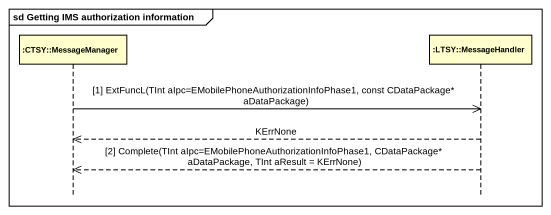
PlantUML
@startuml
mainframe sd Getting IMS authorization information
hide footbox
participant ":CTSY::MessageManager" as CTSY_MessageManager
participant ":LTSY::MessageHandler" as LTSY_MessageHandler

CTSY_MessageManager ->> LTSY_MessageHandler : [1] ExtFuncL(TInt aIpc=EMobilePhoneAuthorizationInfoPhase1, const CDataPackage* aDataPackage)
LTSY_MessageHandler -->> CTSY_MessageManager : KErrNone
LTSY_MessageHandler -->> CTSY_MessageManager : [2] Complete(TInt aIpc=EMobilePhoneAuthorizationInfoPhase1, CDataPackage* aDataPackage, TInt aResult = KErrNone)
@enduml
